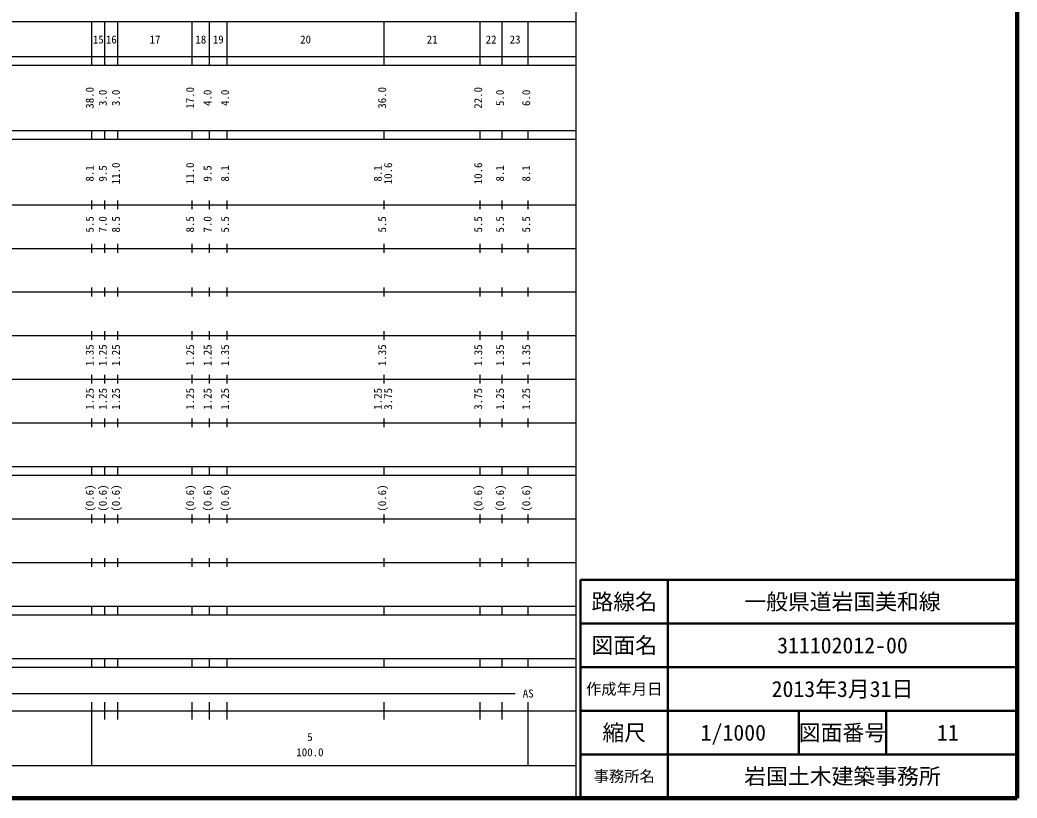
# Model space of a CAD drawing. Units: millimetres on the paper, enlarged 1000 times. Extents: x 63972 to 703972, y 2520 to 362520.
# Drawn here: x 475530 to 703972, y 2520 to 180877 of the extents above; entities that cross this region are included whole.
import ezdxf
from ezdxf.enums import TextEntityAlignment as Align

# ---------------------------------------------------------------- set-up
doc = ezdxf.new("R2010")
doc.units = ezdxf.units.MM
doc.header["$LTSCALE"] = 1000
for name, color, linetype, lineweight in [('M-TTL', 2, 'Continuous', 140), ('M-TTL-BAND', 7, 'Continuous', 25), ('M-TTL-FRAM', 2, 'Continuous', 50), ('M-TTL-LINE', 7, 'Continuous', 50)]:
    doc.layers.add(name, color=color, linetype=linetype, lineweight=lineweight)
doc.layers.add('M-TTL-TXT', color=7, linetype='Continuous')
doc.styles.add('ＭＳ ゴシック', font='')
doc.styles.get('ＭＳ ゴシック').set_extended_font_data('MS Gothic')

msp = doc.modelspace()

# ---------------------------------------------------------------- linework, layer by layer
at = {"layer": 'M-TTL'}
for p, q in [((703972, 2520), (703972, 362520)), ((63972, 2520), (703972, 2520))]:
    msp.add_line(p, q, dxfattribs=at)
at = {"layer": 'M-TTL-BAND'}
for p, q in [((602972, 2520), (602972, 352520)), ((91972, 180520), (602972, 180520)), ((491972, 170520), (491972, 180520)), ((494972, 170520), (494972, 180520)), ((497972, 170520), (497972, 180520)), ((514972, 170520), (514972, 180520)), ((518972, 170520), (518972, 180520)), ((522972, 170520), (522972, 180520)), ((558972, 170520), (558972, 180520)), ((580972, 170520), (580972, 180520)), ((585972, 170520), (585972, 180520)), ((591972, 170520), (591972, 180520)), ((63972, 172520), (602972, 172520)), ((63972, 170520), (602972, 170520)), ((63972, 155520), (602972, 155520)), ((491972, 153520), (491972, 155520)), ((494972, 153520), (494972, 155520)), ((497972, 153520), (497972, 155520)), ((514972, 153520), (514972, 155520)), ((518972, 153520), (518972, 155520)), ((522972, 153520), (522972, 155520)), ((558972, 153520), (558972, 155520)), ((580972, 153520), (580972, 155520)), ((585972, 153520), (585972, 155520)), ((591972, 153520), (591972, 155520)), ((63972, 153520), (602972, 153520)), ((491972, 137520), (491972, 139520)), ((494972, 137520), (494972, 139520)), ((497972, 137520), (497972, 139520)), ((514972, 137520), (514972, 139520)), ((518972, 137520), (518972, 139520)), ((522972, 137520), (522972, 139520)), ((558972, 137520), (558972, 139520)), ((580972, 137520), (580972, 139520)), ((585972, 137520), (585972, 139520)), ((591972, 137520), (591972, 139520)), ((63972, 138520), (602972, 138520)), ((69972, 128520), (602972, 128520)), ((491972, 127520), (491972, 129520)), ((494972, 127520), (494972, 129520)), ((497972, 127520), (497972, 129520)), ((514972, 127520), (514972, 129520)), ((518972, 127520), (518972, 129520)), ((522972, 127520), (522972, 129520)), ((558972, 127520), (558972, 129520)), ((580972, 127520), (580972, 129520)), ((585972, 127520), (585972, 129520)), ((591972, 127520), (591972, 129520)), ((491972, 117520), (491972, 119520)), ((494972, 117520), (494972, 119520)), ((497972, 117520), (497972, 119520)), ((514972, 117520), (514972, 119520)), ((518972, 117520), (518972, 119520)), ((522972, 117520), (522972, 119520)), ((558972, 117520), (558972, 119520)), ((580972, 117520), (580972, 119520)), ((585972, 117520), (585972, 119520)), ((591972, 117520), (591972, 119520)), ((75972, 118520), (602972, 118520)), ((69972, 108520), (602972, 108520)), ((491972, 107520), (491972, 109520)), ((494972, 107520), (494972, 109520)), ((497972, 107520), (497972, 109520)), ((514972, 107520), (514972, 109520)), ((518972, 107520), (518972, 109520)), ((522972, 107520), (522972, 109520)), ((558972, 107520), (558972, 109520)), ((580972, 107520), (580972, 109520)), ((585972, 107520), (585972, 109520)), ((591972, 107520), (591972, 109520)), ((75972, 98520), (602972, 98520)), ((491972, 97520), (491972, 99520)), ((494972, 97520), (494972, 99520)), ((497972, 97520), (497972, 99520)), ((514972, 97520), (514972, 99520)), ((518972, 97520), (518972, 99520)), ((522972, 97520), (522972, 99520)), ((558972, 97520), (558972, 99520)), ((580972, 97520), (580972, 99520)), ((585972, 97520), (585972, 99520)), ((591972, 97520), (591972, 99520)), ((491972, 87520), (491972, 89520)), ((494972, 87520), (494972, 89520)), ((497972, 87520), (497972, 89520)), ((514972, 87520), (514972, 89520)), ((518972, 87520), (518972, 89520)), ((522972, 87520), (522972, 89520)), ((558972, 87520), (558972, 89520)), ((580972, 87520), (580972, 89520)), ((585972, 87520), (585972, 89520)), ((591972, 87520), (591972, 89520)), ((80722, 88520), (602972, 88520)), ((80722, 78520), (602972, 78520)), ((491972, 76520), (491972, 78520)), ((494972, 76520), (494972, 78520)), ((497972, 76520), (497972, 78520)), ((514972, 76520), (514972, 78520)), ((518972, 76520), (518972, 78520)), ((522972, 76520), (522972, 78520)), ((558972, 76520), (558972, 78520)), ((580972, 76520), (580972, 78520)), ((585972, 76520), (585972, 78520)), ((591972, 76520), (591972, 78520)), ((63972, 76520), (602972, 76520)), ((72972, 66520), (602972, 66520)), ((491972, 65520), (491972, 67520)), ((494972, 65520), (494972, 67520)), ((497972, 65520), (497972, 67520)), ((514972, 65520), (514972, 67520)), ((518972, 65520), (518972, 67520)), ((522972, 65520), (522972, 67520)), ((558972, 65520), (558972, 67520)), ((580972, 65520), (580972, 67520)), ((585972, 65520), (585972, 67520)), ((591972, 65520), (591972, 67520)), ((491972, 55520), (491972, 57520)), ((494972, 55520), (494972, 57520)), ((497972, 55520), (497972, 57520)), ((514972, 55520), (514972, 57520)), ((518972, 55520), (518972, 57520)), ((522972, 55520), (522972, 57520)), ((558972, 55520), (558972, 57520)), ((580972, 55520), (580972, 57520)), ((585972, 55520), (585972, 57520)), ((591972, 55520), (591972, 57520)), ((63972, 56520), (602972, 56520)), ((63972, 46520), (602972, 46520)), ((491972, 44520), (491972, 46520)), ((494972, 44520), (494972, 46520)), ((497972, 44520), (497972, 46520)), ((514972, 44520), (514972, 46520)), ((518972, 44520), (518972, 46520)), ((522972, 44520), (522972, 46520)), ((558972, 44520), (558972, 46520)), ((580972, 44520), (580972, 46520)), ((585972, 44520), (585972, 46520)), ((591972, 44520), (591972, 46520)), ((79222, 44520), (602972, 44520)), ((79222, 34520), (602972, 34520)), ((491972, 32520), (491972, 34520)), ((494972, 32520), (494972, 34520)), ((497972, 32520), (497972, 34520)), ((514972, 32520), (514972, 34520)), ((518972, 32520), (518972, 34520)), ((522972, 32520), (522972, 34520)), ((558972, 32520), (558972, 34520)), ((580972, 32520), (580972, 34520)), ((585972, 32520), (585972, 34520)), ((591972, 32520), (591972, 34520)), ((63972, 32520), (602972, 32520)), ((94972, 26520), (588972, 26520)), ((491972, 10020), (491972, 24520)), ((494972, 20520), (494972, 24520)), ((497972, 20520), (497972, 24520)), ((514972, 20520), (514972, 24520)), ((518972, 20520), (518972, 24520)), ((522972, 20520), (522972, 24520)), ((558972, 20520), (558972, 24520)), ((580972, 20520), (580972, 24520)), ((585972, 20520), (585972, 24520)), ((591972, 10020), (591972, 24520)), ((63972, 22520), (602972, 22520)), ((91972, 10020), (602972, 10020))]:
    msp.add_line(p, q, dxfattribs=at)
at = {"layer": 'M-TTL-FRAM'}
for p, q in [((703972, 52520), (603972, 52520)), ((603972, 52520), (603972, 2520))]:
    msp.add_line(p, q, dxfattribs=at)
at = {"layer": 'M-TTL-LINE'}
for p, q in [((623972, 52520), (623972, 2520)), ((703972, 42520), (603972, 42520)), ((703972, 32520), (603972, 32520)), ((703972, 22520), (603972, 22520)), ((653972, 22520), (653972, 20020)), ((673972, 22520), (673972, 20020)), ((653972, 20020), (653972, 15020)), ((673972, 20020), (673972, 15020)), ((653972, 15020), (653972, 12520)), ((673972, 15020), (673972, 12520)), ((703972, 12520), (603972, 12520))]:
    msp.add_line(p, q, dxfattribs=at)

# ---------------------------------------------------------------- texts
at = {"layer": 'M-TTL-BAND', "style": 'ＭＳ ゴシック'}
for s, p in [('15', (493472, 174925)), ('16', (496472, 174925)), ('17', (506472, 174925)), ('18', (516972, 174925)), ('19', (520972, 174925)), ('20', (540972, 174925)), ('21', (569972, 174925)), ('22', (583472, 174925)), ('23', (588972, 174925)), ('AS', (591972, 25020)), ('5', (541972, 15043)), ('100.0', (541972, 11553))]:
    msp.add_text(s, height=1833, dxfattribs=at).set_placement(p, align=Align.BOTTOM_CENTER)
for s, p in [('38.0', (492972, 163020)), ('3.0', (495972, 163020)), ('3.0', (498972, 163020)), ('17.0', (515972, 163020)), ('4.0', (519972, 163020)), ('4.0', (523972, 163020)), ('36.0', (559972, 163020)), ('22.0', (581972, 163020)), ('5.0', (586972, 163020)), ('6.0', (592972, 163020)), ('8.1', (492972, 145694)), ('9.5', (495972, 145694)), ('11.0', (498972, 145694)), ('11.0', (515972, 145694)), ('9.5', (519972, 145694)), ('8.1', (523972, 145694)), ('8.1', (558972, 145694)), ('10.6', (561342, 145694)), ('10.6', (581972, 145694)), ('8.1', (586972, 145694)), ('8.1', (592972, 145694)), ('5.5', (492972, 134020)), ('7.0', (495972, 134020)), ('8.5', (498972, 134020)), ('8.5', (515972, 134020)), ('7.0', (519972, 134020)), ('5.5', (523972, 134020)), ('5.5', (559972, 134020)), ('5.5', (581972, 134020)), ('5.5', (586972, 134020)), ('5.5', (592972, 134020)), ('1.35', (492972, 104020)), ('1.25', (495972, 104020)), ('1.25', (498972, 104020)), ('1.25', (515972, 104020)), ('1.25', (519972, 104020)), ('1.35', (523972, 104020)), ('1.35', (559972, 104020)), ('1.35', (581972, 104020)), ('1.35', (586972, 104020)), ('1.35', (592972, 104020)), ('1.25', (492972, 94020)), ('1.25', (495972, 94020)), ('1.25', (498972, 94020)), ('1.25', (515972, 94020)), ('1.25', (519972, 94020)), ('1.25', (523972, 94020)), ('1.25', (558972, 94020)), ('3.75', (561342, 94020)), ('3.75', (581972, 94020)), ('1.25', (586972, 94020)), ('1.25', (592972, 94020)), ('(0.6)', (492972, 71284)), ('(0.6)', (495972, 71284)), ('(0.6)', (498972, 71284)), ('(0.6)', (515972, 71284)), ('(0.6)', (519972, 71284)), ('(0.6)', (523972, 71284)), ('(0.6)', (559972, 71284)), ('(0.6)', (581972, 71284)), ('(0.6)', (586972, 71284)), ('(0.6)', (592972, 71284))]:
    msp.add_text(s, height=1833, rotation=90, dxfattribs=at).set_placement(p, align=Align.BOTTOM_CENTER)
at = {"layer": 'M-TTL-TXT', "style": 'ＭＳ ゴシック'}
for s, height, p in [('路線名', 3666, (613972, 47520)), ('路線名', 3666, (613972, 47520)), ('一般県道岩国美和線', 3666, (663972, 47520)), ('図面名', 3666, (613972, 37520)), ('図面名', 3666, (613972, 37520)), ('311102012-00', 3666, (663972, 37520)), ('2013年3月31日', 3666, (663972, 27520)), ('作成年月日', 2566, (613972, 27520)), ('作成年月日', 2566, (613972, 27520)), ('縮尺', 3666, (613972, 17520)), ('縮尺', 3666, (613972, 17520)), ('1/1000', 3666, (638972, 17520)), ('図面番号', 3666, (663972, 17520)), ('図面番号', 3666, (663972, 17520)), ('11', 3666, (688097, 17520)), ('事務所名', 2566, (613972, 7520)), ('事務所名', 2566, (613972, 7520)), ('岩国土木建築事務所', 3666, (663972, 7520))]:
    msp.add_text(s, height=height, dxfattribs=at).set_placement(p, align=Align.MIDDLE_CENTER)

doc.saveas('drawing.dxf')
